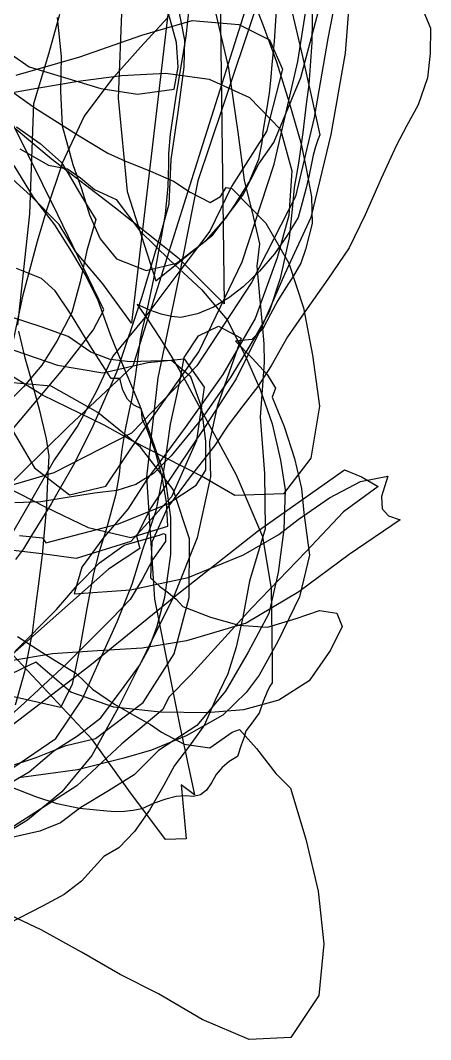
# Model space of a CAD drawing. Extents: x 0 to 83, y -5 to 166.
# Drawn here: x 53.3 to 82.6, y -5.1 to 67.6 of the extents above; entities that cross this region are included whole.
import ezdxf

# ---------------------------------------------------------------- set-up
doc = ezdxf.new("R2010")
doc.units = 0
for name, color, linetype in [('_B1', 7, 'CONTINUOUS'), ('_B2', 7, 'CONTINUOUS'), ('_F1', 7, 'CONTINUOUS'), ('_F2', 7, 'CONTINUOUS'), ('_T1', 7, 'CONTINUOUS'), ('_T2', 7, 'CONTINUOUS'), ('_Y1', 7, 'CONTINUOUS'), ('_Y2', 7, 'CONTINUOUS'), ('a', 7, 'CONTINUOUS'), ('d', 7, 'CONTINUOUS'), ('E', 7, 'CONTINUOUS'), ('h', 7, 'CONTINUOUS'), ('L1', 7, 'CONTINUOUS'), ('L2', 7, 'CONTINUOUS'), ('m', 7, 'CONTINUOUS'), ('O', 7, 'CONTINUOUS'), ('R', 7, 'CONTINUOUS'), ('t', 7, 'CONTINUOUS'), ('U', 7, 'CONTINUOUS'), ('V', 7, 'CONTINUOUS')]:
    doc.layers.add(name, color=color, linetype=linetype)

msp = doc.modelspace()

# ---------------------------------------------------------------- linework, layer by layer
at = {"layer": '_B1', "color": 7}
for p, q in [((67.078919, 109.132516), (67.832637, 47.381531)), ((55.510314, 57.737662), (51.190692, 61.348831)), ((60.08334, 54.223688), (55.510314, 57.737662)), ((64.633501, 50.590952), (60.08334, 54.223688)), ((67.832637, 47.381531), (64.633501, 50.590952)), ((52.150713, 44.304427), (55.95563, 43.009535)), ((55.95563, 43.009535), (59.187037, 42.470629)), ((59.187037, 42.470629), (62.388949, 43.208166)), ((62.388949, 43.208166), (64.991849, 43.451137)), ((64.991849, 43.451137), (66.426212, 41.428519)), ((66.426212, 41.428519), (65.870497, 37.628102)), ((65.870497, 37.628102), (64.088978, 33.595793)), ((64.088978, 33.595793), (61.189594, 30.423231)), ((61.189594, 30.423231), (57.280291, 29.202065)), ((55.031876, 29.512005), (52.800262, 29.779496)), ((57.280291, 29.202065), (55.031876, 29.512005))]:
    msp.add_line(p, q, dxfattribs=at)
at = {"layer": '_B2', "color": 7}
for p, q in [((76.918073, 70.948741), (76.467306, 65.271814)), ((73.106124, 64.69156), (73.812845, 69.235204)), ((76.467306, 65.271814), (75.450438, 59.469319)), ((71.414218, 57.349533), (73.106124, 64.69156)), ((75.450438, 59.469319), (74.017842, 53.550607)), ((69.122764, 50.392238), (71.414218, 57.349533)), ((74.017842, 53.550607), (72.144312, 49.477519)), ((66.04101, 43.962168), (69.122764, 50.392238)), ((72.144312, 49.477519), (70.476507, 45.637808)), ((70.476507, 45.637808), (68.708828, 42.040438)), ((61.97819, 38.201822), (66.04101, 43.962168)), ((68.708828, 42.040438), (66.535671, 38.694362)), ((52.072282, 39.488708), (54.305052, 35.677606)), ((66.535671, 38.694362), (64.435719, 35.574667)), ((59.40317, 34.373311), (61.97819, 38.201822)), ((54.305052, 35.677606), (56.79707, 33.752189)), ((64.435719, 35.574667), (62.616604, 32.813159)), ((56.79707, 33.752189), (59.40317, 34.373311)), ((62.616604, 32.813159), (61.580357, 30.799144)), ((61.580357, 30.799144), (61.829024, 29.921926)), ((61.829024, 29.921926), (59.598754, 28.447674)), ((59.598754, 28.447674), (47.870139, 18.074482))]:
    msp.add_line(p, q, dxfattribs=at)
at = {"layer": '_F1', "color": 7}
for p, q in [((67.119701, 68.576988), (68.155953, 64.215533)), ((68.155953, 64.215533), (68.820942, 59.645869)), ((68.820942, 59.645869), (69.266506, 56.209849)), ((54.24868, 55.006536), (52.867615, 57.25264)), ((69.266506, 56.209849), (69.91853, 53.629168)), ((55.771056, 53.021218), (54.24868, 55.006536)), ((69.91853, 53.629168), (70.359489, 51.661458)), ((56.972375, 51.098034), (55.771056, 53.021218)), ((57.959152, 49.44444), (56.972375, 51.098034)), ((70.359489, 51.661458), (70.171851, 50.064353)), ((70.171851, 50.064353), (70.389012, 47.659185)), ((58.842972, 47.616688), (57.959152, 49.44444)), ((59.735415, 45.171043), (58.842972, 47.616688)), ((70.389012, 47.659185), (70.556634, 45.910311)), ((70.556634, 45.910311), (70.665723, 44.521984)), ((60.263403, 43.896524), (59.735415, 45.171043)), ((70.665723, 44.521984), (70.707283, 43.198451)), ((60.79139, 42.622004), (60.263403, 43.896524)), ((70.707283, 43.198451), (70.421993, 39.290181)), ((61.319376, 41.347483), (60.79139, 42.622004)), ((61.847363, 40.072963), (61.319376, 41.347483)), ((62.094633, 39.393472), (61.847363, 40.072963)), ((62.646913, 37.863902), (62.094633, 39.393472)), ((70.421993, 39.290181), (70.729512, 35.271493)), ((63.230251, 36.20425), (62.646913, 37.863902)), ((63.529288, 35.307952), (63.230251, 36.20425)), ((63.755008, 34.220175), (63.529288, 35.307952)), ((70.729512, 35.271493), (70.764249, 31.311738)), ((64.027376, 32.130567), (63.755008, 34.220175)), ((64.049808, 29.498885), (64.027376, 32.130567)), ((70.764249, 31.311738), (69.6606, 27.58027)), ((63.608532, 26.437997), (64.049808, 29.498885)), ((69.6606, 27.58027), (69.173437, 25.02683)), ((63.056329, 24.372651), (63.608532, 26.437997)), ((69.173437, 25.02683), (68.710749, 22.884731)), ((62.520238, 22.877431), (63.056329, 24.372651)), ((61.803584, 21.572106), (62.520238, 22.877431)), ((68.710749, 22.884731), (68.107468, 20.970566)), ((60.709699, 20.076443), (61.803584, 21.572106)), ((68.107468, 20.970566), (67.198516, 19.100937)), ((59.040854, 17.84056), (60.709699, 20.076443)), ((67.198516, 19.100937), (66.449002, 17.333006)), ((57.373147, 16.539199), (59.040854, 17.84056)), ((66.449002, 17.333006), (65.367862, 15.825933)), ((55.680655, 15.478063), (57.373147, 16.539199)), ((53.937456, 13.962853), (55.680655, 15.478063)), ((65.367862, 15.825933), (64.289432, 14.434172)), ((51.984498, 12.821906), (53.937456, 13.962853)), ((64.289432, 14.434172), (63.548037, 13.012183)), ((63.548037, 13.012183), (62.517672, 11.246703)), ((62.517672, 11.246703), (61.434712, 9.712346)), ((61.434712, 9.712346), (60.338521, 8.559107)), ((60.338521, 8.559107), (59.268462, 7.936981)), ((59.268462, 7.936981), (57.656846, 6.172083)), ((57.656846, 6.172083), (56.430581, 5.207168)), ((56.430581, 5.207168), (54.877523, 4.3883)), ((54.877523, 4.3883), (52.285527, 3.061542))]:
    msp.add_line(p, q, dxfattribs=at)
at = {"layer": '_F2', "color": 7}
for p, q in [((64.039109, 69.790524), (61.229333, 46.005327)), ((54.047624, 55.092637), (51.924543, 57.022249)), ((56.060179, 53.048512), (54.047624, 55.092637)), ((57.231726, 51.11678), (56.060179, 53.048512)), ((59.174657, 48.814341), (57.231726, 51.11678)), ((61.229333, 46.005327), (59.174657, 48.814341))]:
    msp.add_line(p, q, dxfattribs=at)
at = {"layer": '_T1', "color": 7}
for p, q in [((53.256273, 58.445825), (55.305259, 57.275842)), ((55.305259, 57.275842), (56.661467, 57.03039)), ((56.661467, 57.03039), (57.591108, 56.369794)), ((57.591108, 56.369794), (58.587246, 55.55036)), ((58.587246, 55.55036), (60.142944, 54.828391)), ((60.142944, 54.828391), (61.819939, 52.587443)), ((61.819939, 52.587443), (63.999776, 50.489101)), ((63.999776, 50.489101), (66.232131, 48.411848)), ((66.232131, 48.411848), (68.066669, 46.234165)), ((68.066669, 46.234165), (69.344723, 43.687627)), ((69.344723, 43.687627), (70.411908, 41.267623)), ((55.491878, 41.518682), (51.555691, 41.838261)), ((58.825725, 39.617188), (55.491878, 41.518682)), ((70.411908, 41.267623), (71.258674, 38.82873)), ((61.884582, 37.141944), (58.825725, 39.617188)), ((71.258674, 38.82873), (71.875484, 36.225523)), ((64.21477, 34.125968), (61.884582, 37.141944)), ((71.875484, 36.225523), (72.205247, 34.096677)), ((65.362611, 30.602278), (64.21477, 34.125968)), ((72.205247, 34.096677), (72.112924, 31.282817)), ((65.357521, 26.429825), (65.362611, 30.602278)), ((72.112924, 31.282817), (71.68934, 28.203864)), ((71.68934, 28.203864), (71.025331, 25.279741)), ((64.270129, 22.406001), (65.357521, 26.429825)), ((71.025331, 25.279741), (69.566671, 22.51443)), ((62.053481, 18.919482), (64.270129, 22.406001)), ((69.566671, 22.51443), (67.938561, 19.731523)), ((67.938561, 19.731523), (65.888072, 17.278927)), ((58.660611, 16.358947), (62.053481, 18.919482)), ((65.888072, 17.278927), (63.162269, 15.504549)), ((56.566912, 15.843492), (58.660611, 16.358947)), ((54.431457, 14.997888), (56.566912, 15.843492)), ((63.162269, 15.504549), (61.411273, 13.748691)), ((52.26346, 14.287512), (54.431457, 14.997888)), ((61.411273, 13.748691), (59.595489, 12.610618)), ((59.595489, 12.610618), (57.620127, 11.430684)), ((57.620127, 11.430684), (56.165045, 10.344512)), ((56.165045, 10.344512), (54.690808, 9.732891)), ((54.690808, 9.732891), (51.950238, 9.113528))]:
    msp.add_line(p, q, dxfattribs=at)
at = {"layer": '_T2', "color": 7}
for p, q in [((64.475171, 68.999368), (65.008952, 66.212683)), ((65.008952, 66.212683), (64.954181, 64.274576)), ((64.954181, 64.274576), (64.539614, 61.069347)), ((64.539614, 61.069347), (64.035621, 57.692843)), ((64.035621, 57.692843), (63.884773, 54.489488)), ((63.884773, 54.489488), (63.340925, 52.518149)), ((63.340925, 52.518149), (61.975836, 47.89426)), ((61.975836, 47.89426), (60.189175, 42.553007)), ((60.189175, 42.553007), (58.380607, 38.429576)), ((58.380607, 38.429576), (57.103687, 35.900278)), ((57.103687, 35.900278), (55.488967, 33.102214)), ((55.488967, 33.102214), (54.103959, 30.836148)), ((54.103959, 30.836148), (53.516177, 29.902844)), ((53.516177, 29.902844), (52.94341, 29.124264))]:
    msp.add_line(p, q, dxfattribs=at)
at = {"layer": '_Y1', "color": 7}
for p, q in [((53.166838, 45.438048), (53.594131, 43.617525)), ((53.594131, 43.617525), (54.015242, 42.119143)), ((54.015242, 42.119143), (54.654581, 39.858534)), ((54.654581, 39.858534), (55.148019, 37.748618)), ((55.148019, 37.748618), (55.32596, 36.501393)), ((55.32596, 36.501393), (55.267767, 35.242612)), ((55.267767, 35.242612), (55.133463, 32.651958)), ((55.133463, 32.651958), (54.857387, 29.467241)), ((54.857387, 29.467241), (54.562901, 27.218355)), ((54.562901, 27.218355), (54.408272, 25.987833)), ((54.408272, 25.987833), (54.15363, 23.89832)), ((54.15363, 23.89832), (53.59357, 21.116658)), ((53.59357, 21.116658), (52.929908, 18.732554))]:
    msp.add_line(p, q, dxfattribs=at)
at = {"layer": '_Y2', "color": 7}
for p, q in [((65.341694, 68.649738), (65.118088, 66.464557)), ((65.118088, 66.464557), (64.830086, 64.775311)), ((64.830086, 64.775311), (64.366782, 62.055653)), ((64.366782, 62.055653), (63.996338, 59.509154)), ((63.996338, 59.509154), (63.863099, 58.108507)), ((63.863099, 58.108507), (63.872844, 57.325554)), ((63.872844, 57.325554), (63.826981, 55.776753)), ((63.826981, 55.776753), (63.627272, 53.789739)), ((63.627272, 53.789739), (63.380607, 52.276434)), ((63.380607, 52.276434), (63.159843, 51.133315)), ((63.159843, 51.133315), (62.802277, 49.1804)), ((62.802277, 49.1804), (62.359008, 47.037144)), ((62.359008, 47.037144), (61.995409, 45.576798)), ((61.995409, 45.576798), (61.857982, 44.880612)), ((61.857982, 44.880612), (61.70763, 43.742099)), ((61.70763, 43.742099), (61.501359, 42.16752)), ((61.501359, 42.16752), (61.270733, 40.744565)), ((61.270733, 40.744565), (61.064792, 39.791172)), ((61.064792, 39.791172), (60.771006, 38.405424)), ((60.771006, 38.405424), (60.53791, 36.989291)), ((60.53791, 36.989291), (60.433121, 35.985256)), ((60.433121, 35.985256), (60.349708, 35.202754)), ((60.349708, 35.202754), (60.087868, 33.694466)), ((60.087868, 33.694466), (59.506715, 31.514544)), ((59.506715, 31.514544), (58.891114, 29.612649)), ((58.891114, 29.612649), (58.526893, 28.133035)), ((58.526893, 28.133035), (58.049115, 25.644873)), ((58.049115, 25.644873), (57.573835, 22.935332)), ((57.573835, 22.935332), (57.002116, 20.221232)), ((56.167158, 18.560558), (43.616869, 21.395981)), ((57.002116, 20.221232), (56.554723, 19.304542)), ((56.554723, 19.304542), (56.167158, 18.560558))]:
    msp.add_line(p, q, dxfattribs=at)
at = {"layer": 'a', "color": 7}
for p, q in [((70.020967, 68.786067), (70.635413, 67.258956)), ((64.446111, 66.037218), (63.871081, 68.107054)), ((70.635413, 67.258956), (71.567939, 64.656037)), ((64.569494, 64.272963), (64.446111, 66.037218)), ((52.419966, 65.35982), (53.918731, 64.299268)), ((53.918731, 64.299268), (56.444143, 63.553346)), ((64.273804, 62.706284), (64.569494, 64.272963)), ((71.567939, 64.656037), (72.488177, 61.769729)), ((56.444143, 63.553346), (59.037871, 62.763887)), ((59.037871, 62.763887), (61.660799, 62.343871)), ((61.660799, 62.343871), (64.273804, 62.706284)), ((72.488177, 61.769729), (73.341981, 58.812388)), ((73.341981, 58.812388), (73.729808, 56.917377)), ((73.729808, 56.917377), (74.072831, 55.014641)), ((74.072831, 55.014641), (74.129688, 53.120972)), ((74.129688, 53.120972), (73.65903, 51.253161)), ((73.65903, 51.253161), (73.313124, 50.279058)), ((73.313124, 50.279058), (72.794765, 49.379689)), ((72.794765, 49.379689), (72.211738, 48.508344)), ((72.211738, 48.508344), (71.671836, 47.618309)), ((71.671836, 47.618309), (71.152499, 46.639146)), ((71.152499, 46.639146), (70.59291, 45.596794)), ((54.793224, 45.754483), (52.799804, 46.375703)), ((56.704402, 45.055005), (54.793224, 45.754483)), ((70.59291, 45.596794), (69.817987, 44.842704)), ((58.320965, 43.943174), (56.704402, 45.055005)), ((69.817987, 44.842704), (68.652647, 44.728325)), ((68.652647, 44.728325), (69.832783, 43.507328)), ((59.703371, 43.410248), (58.320965, 43.943174)), ((61.141914, 43.251394), (59.703371, 43.410248)), ((62.611959, 43.288849), (61.141914, 43.251394)), ((64.088868, 43.344843), (62.611959, 43.288849)), ((65.457433, 42.168909), (64.088868, 43.344843)), ((69.832783, 43.507328), (70.908981, 42.330652)), ((70.908981, 42.330652), (71.510193, 41.352747)), ((66.218044, 40.024627), (65.457433, 42.168909)), ((71.510193, 41.352747), (71.26537, 40.728063)), ((66.525404, 37.57901), (66.218044, 40.024627)), ((71.26537, 40.728063), (72.131693, 38.62232)), ((72.131693, 38.62232), (72.85563, 36.352186)), ((66.534224, 35.499072), (66.525404, 37.57901)), ((72.85563, 36.352186), (73.35075, 34.206817)), ((65.84345, 34.449408), (66.534224, 35.499072)), ((63.820026, 33.113735), (65.84345, 34.449408)), ((73.35075, 34.206817), (73.530628, 32.475366)), ((60.302304, 31.677774), (63.820026, 33.113735)), ((73.530628, 32.475366), (73.930961, 29.434067)), ((55.128634, 30.327247), (60.302304, 31.677774)), ((53.249805, 30.835262), (54.887285, 30.67805)), ((54.887285, 30.67805), (55.128634, 30.327247)), ((73.930961, 29.434067), (73.208708, 26.471334)), ((73.208708, 26.471334), (71.668924, 23.273936)), ((71.668924, 23.273936), (70.332387, 20.866045)), ((70.332387, 20.866045), (69.423046, 19.631215)), ((69.423046, 19.631215), (67.744867, 18.019833)), ((67.744867, 18.019833), (65.128384, 16.540917)), ((65.128384, 16.540917), (62.655211, 15.526864)), ((62.655211, 15.526864), (60.679784, 14.943113)), ((60.679784, 14.943113), (57.384559, 14.120384)), ((57.384559, 14.120384), (53.20272, 13.552134))]:
    msp.add_line(p, q, dxfattribs=at)
at = {"layer": 'd', "color": 7}
for p, q in [((74.168508, 70.365254), (74.110507, 66.03685)), ((55.922217, 67.819834), (56.201954, 65.037814)), ((71.428368, 66.117575), (71.586763, 68.329784)), ((71.265886, 64.464146), (71.428368, 66.117575)), ((74.110507, 66.03685), (73.895035, 63.052717)), ((56.201954, 65.037814), (56.160222, 62.561672)), ((71.186763, 63.565495), (71.265886, 64.464146)), ((71.068018, 62.436382), (71.186763, 63.565495)), ((73.895035, 63.052717), (73.704599, 61.628788)), ((56.160222, 62.561672), (56.280798, 60.095253)), ((70.83575, 60.954336), (71.068018, 62.436382)), ((73.704599, 61.628788), (73.462242, 59.6161)), ((70.633371, 59.685246), (70.83575, 60.954336)), ((56.280798, 60.095253), (57.04745, 57.342387)), ((70.564438, 58.911053), (70.633371, 59.685246)), ((73.462242, 59.6161), (73.150583, 57.422525)), ((70.319285, 57.703555), (70.564438, 58.911053)), ((69.622397, 56.059221), (70.319285, 57.703555)), ((57.04745, 57.342387), (57.655259, 55.586474)), ((73.150583, 57.422525), (72.844644, 55.697126)), ((68.655357, 54.528571), (69.622397, 56.059221)), ((57.655259, 55.586474), (58.237978, 53.749836)), ((72.844644, 55.697126), (72.711619, 54.385097)), ((67.959952, 53.510555), (68.655357, 54.528571)), ((72.711619, 54.385097), (72.483101, 52.106319)), ((58.237978, 53.749836), (59.004078, 52.024602)), ((66.576811, 51.932364), (67.959952, 53.510555)), ((59.004078, 52.024602), (60.16203, 50.602915)), ((64.439771, 50.291927), (66.576811, 51.932364)), ((72.483101, 52.106319), (71.852097, 49.192503)), ((60.16203, 50.602915), (62.266718, 49.764932)), ((62.266718, 49.764932), (64.439771, 50.291927)), ((71.852097, 49.192503), (71.048264, 46.822075)), ((71.048264, 46.822075), (70.082117, 45.070865)), ((70.082117, 45.070865), (68.31962, 42.183275)), ((68.31962, 42.183275), (66.257542, 39.210182)), ((66.257542, 39.210182), (64.070748, 36.536277)), ((64.070748, 36.536277), (62.790864, 35.267754)), ((62.790864, 35.267754), (61.537406, 34.487395)), ((61.537406, 34.487395), (60.182219, 34.063287)), ((56.636849, 33.564347), (54.757375, 33.254398)), ((58.597145, 33.863507), (56.636849, 33.564347)), ((60.182219, 34.063287), (58.597145, 33.863507)), ((54.757375, 33.254398), (52.905744, 33.183389))]:
    msp.add_line(p, q, dxfattribs=at)
at = {"layer": 'E', "color": 7}
for p, q in [((53.016058, 60.018731), (54.714954, 58.834206)), ((54.714954, 58.834206), (56.241687, 57.477927)), ((56.241687, 57.477927), (56.854152, 56.459651)), ((56.854152, 56.459651), (57.46075, 55.437002)), ((57.46075, 55.437002), (58.067808, 54.414216)), ((58.067808, 54.414216), (58.681653, 53.395538)), ((58.681653, 53.395538), (58.047968, 51.199023)), ((58.047968, 51.199023), (57.577375, 48.953574)), ((57.577375, 48.953574), (56.963823, 46.760511)), ((56.963823, 46.760511), (55.901257, 44.721161)), ((55.901257, 44.721161), (54.826818, 43.004597)), ((54.826818, 43.004597), (53.527101, 41.45911)), ((53.527101, 41.45911), (52.091611, 40.021177)), ((60.720087, 30.155708), (62.776967, 30.745148)), ((62.776967, 30.745148), (63.236688, 30.859406)), ((63.236688, 30.859406), (63.525861, 30.994978)), ((63.525861, 30.994978), (63.657844, 30.924611)), ((63.657844, 30.924611), (63.645991, 30.421054)), ((58.949927, 28.902652), (60.720087, 30.155708)), ((63.646002, 30.421054), (62.72118, 29.105796)), ((63.645991, 30.421054), (63.646002, 30.421054)), ((62.72118, 29.105796), (62.004019, 27.702156)), ((57.366098, 27.276993), (58.949927, 28.902652)), ((62.004019, 27.702156), (61.146447, 26.279641)), ((55.86822, 25.569746), (57.366098, 27.276993)), ((61.146447, 26.279641), (59.800384, 24.907755)), ((52.899199, 22.575302), (55.86822, 25.569746)), ((59.800384, 24.907755), (56.604019, 21.675173)), ((56.604019, 21.675173), (53.309001, 18.641153)), ((53.309001, 18.641153), (50.072131, 15.781033))]:
    msp.add_line(p, q, dxfattribs=at)
at = {"layer": 'h', "color": 7}
for p, q in [((76.261781, 71.671742), (75.248728, 66.32936)), ((73.32229, 63.55354), (74.895233, 69.445099)), ((60.546186, 68.720767), (60.289333, 62.069895)), ((75.248728, 66.32936), (74.269281, 60.695696)), ((71.39084, 58.894461), (73.32229, 63.55354)), ((60.289333, 62.069895), (60.928747, 55.415773)), ((74.269281, 60.695696), (72.943864, 55.05936)), ((70.32393, 57.389355), (71.39084, 58.894461)), ((69.187898, 55.137329), (70.32393, 57.389355)), ((60.928747, 55.415773), (62.962195, 49.035699)), ((67.046176, 52.299176), (69.187898, 55.137329)), ((72.943864, 55.05936), (69.790866, 48.896877)), ((62.962195, 49.035699), (67.046176, 52.299176)), ((69.790866, 48.896877), (65.903348, 42.961464)), ((65.903348, 42.961464), (61.225255, 38.139791)), ((61.225255, 38.139791), (55.700526, 35.318528)), ((55.700526, 35.318528), (52.319611, 34.321798))]:
    msp.add_line(p, q, dxfattribs=at)
at = {"layer": 'L1', "color": 7}
for p, q in [((70.101179, 68.520333), (67.726068, 61.402554)), ((55.343278, 65.221712), (56.105862, 68.067312)), ((54.259335, 61.683628), (55.343278, 65.221712)), ((53.976337, 53.813319), (54.259335, 61.683628)), ((67.726068, 61.402554), (65.967988, 56.169729)), ((65.967988, 56.169729), (64.585845, 49.175969)), ((53.121491, 45.864494), (53.976337, 53.813319)), ((64.585845, 49.175969), (63.121035, 42.102136)), ((63.121035, 42.102136), (62.297577, 35.023882)), ((62.297577, 35.023882), (62.881185, 26.295854)), ((62.881185, 26.295854), (64.678507, 17.233728)), ((58.450386, 16.247598), (50.746687, 24.475683)), ((64.678507, 17.233728), (65.724577, 12.342486)), ((61.047117, 12.649652), (58.450386, 16.247598)), ((63.647542, 9.154454), (61.047117, 12.649652)), ((65.724577, 12.342486), (64.765889, 13.044924)), ((64.765889, 13.044924), (65.130805, 9.200856)), ((65.130805, 9.200856), (63.647542, 9.154454))]:
    msp.add_line(p, q, dxfattribs=at)
at = {"layer": 'L2', "color": 7}
for p, q in [((71.03445, 73.749432), (66.176222, 58.344016)), ((55.97326, 53.73616), (50.787337, 64.201247)), ((66.176222, 58.344016), (61.317995, 42.938599)), ((59.25187, 46.955928), (55.97326, 53.73616)), ((58.499655, 45.499165), (59.25187, 46.955928)), ((56.224208, 42.55795), (58.499655, 45.499165)), ((61.317995, 42.938599), (56.725861, 38.616103)), ((50.918069, 36.29034), (56.224208, 42.55795)), ((56.725861, 38.616103), (49.844891, 31.853716))]:
    msp.add_line(p, q, dxfattribs=at)
at = {"layer": 'm', "color": 7}
for p, q in [((51.569066, 63.342713), (54.323092, 61.382795)), ((54.323092, 61.382795), (57.380806, 59.445401)), ((57.380806, 59.445401), (59.534987, 58.148143)), ((59.534987, 58.148143), (60.756642, 57.599986)), ((60.756642, 57.599986), (62.588777, 56.864279)), ((62.588777, 56.864279), (64.232154, 56.147182)), ((64.232154, 56.147182), (65.407542, 55.346332)), ((65.407542, 55.346332), (66.835169, 54.613319)), ((67.588994, 55.043612), (67.995294, 55.69414)), ((67.995294, 55.69414), (68.380352, 55.621846)), ((68.380352, 55.621846), (70.828167, 53.145449)), ((66.835169, 54.613319), (67.588994, 55.043612)), ((70.828167, 53.145449), (72.463648, 50.277622)), ((72.463648, 50.277622), (73.499392, 47.103923)), ((73.499392, 47.103923), (74.147995, 43.709915)), ((74.147995, 43.709915), (74.641267, 40.077187)), ((54.871944, 40.856064), (51.128743, 43.194083)), ((59.290712, 38.725415), (54.871944, 40.856064)), ((74.641267, 40.077187), (74.016782, 36.363996)), ((61.334254, 37.570632), (59.290712, 38.725415)), ((63.716811, 36.365298), (61.334254, 37.570632)), ((66.216142, 35.085819), (63.716811, 36.365298)), ((74.016782, 36.363996), (72.073405, 33.823437)), ((68.61, 33.7086), (66.216142, 35.085819)), ((72.073405, 33.823437), (68.61, 33.7086)), ((53.096579, 23.634706), (55.163791, 22.313127)), ((55.163791, 22.313127), (57.258084, 21.020799)), ((57.258084, 21.020799), (58.437168, 19.88185)), ((58.437168, 19.88185), (60.025875, 18.799124)), ((60.025875, 18.799124), (61.636554, 17.866246)), ((61.636554, 17.866246), (62.578972, 17.350836)), ((62.578972, 17.350836), (63.378294, 16.798424)), ((63.378294, 16.798424), (64.994703, 15.948159)), ((66.823191, 15.684289), (68.410035, 16.804073)), ((68.410035, 16.804073), (68.944566, 16.996391)), ((68.944566, 16.996391), (70.155855, 15.637554)), ((64.994703, 15.948159), (66.823191, 15.684289)), ((70.155855, 15.637554), (71.534631, 13.865255)), ((71.534631, 13.865255), (72.571636, 12.817189)), ((72.571636, 12.817189), (73.676739, 9.172991)), ((73.676739, 9.172991), (74.562344, 5.446929)), ((74.562344, 5.446929), (74.96249, 1.705664)), ((54.797125, 2.692153), (51.740147, 4.114318)), ((57.660789, 1.09466), (54.797125, 2.692153)), ((74.96249, 1.705664), (74.611211, -1.984137)), ((60.41907, -0.492921), (57.660789, 1.09466)), ((63.159898, -1.885347), (60.41907, -0.492921)), ((66.276987, -3.697454), (63.159898, -1.885347)), ((74.611211, -1.984137), (72.609971, -4.985436)), ((69.629454, -5.14368), (66.276987, -3.697454)), ((72.609971, -4.985436), (69.629454, -5.14368))]:
    msp.add_line(p, q, dxfattribs=at)
at = {"layer": 'O', "color": 7}
for p, q in [((57.419785, 63.284501), (60.528293, 63.685039)), ((60.528293, 63.685039), (63.684779, 63.845155)), ((63.684779, 63.845155), (66.766333, 63.431976)), ((66.766333, 63.431976), (69.650046, 62.112632)), ((51.550257, 62.256955), (54.48269, 62.785571)), ((54.48269, 62.785571), (57.419785, 63.284501)), ((69.650046, 62.112632), (71.862323, 59.820367)), ((71.862323, 59.820367), (72.670614, 56.88354)), ((72.670614, 56.88354), (72.461072, 53.700999)), ((72.461072, 53.700999), (71.619852, 50.6716)), ((71.619852, 50.6716), (70.056465, 46.331223)), ((70.056465, 46.331223), (67.750947, 42.345477)), ((67.750947, 42.345477), (65.058959, 38.564428)), ((65.058959, 38.564428), (62.336158, 34.838152)), ((77.57631, 34.706052), (79.528769, 35.084822)), ((79.528769, 35.084822), (79.068879, 33.638657)), ((62.336158, 34.838152), (60.970699, 32.731764)), ((75.352329, 33.543923), (77.57631, 34.706052)), ((73.135942, 31.998756), (75.352329, 33.543923)), ((79.068879, 33.638657), (79.111896, 32.754288)), ((79.111896, 32.754288), (79.582642, 32.257681)), ((60.970699, 32.731764), (59.196712, 30.628692)), ((79.582642, 32.257681), (80.405944, 31.974793)), ((71.755435, 30.920317), (73.135942, 31.998756)), ((80.405944, 31.974793), (76.758159, 29.486132)), ((59.196712, 30.628692), (57.694167, 28.59068)), ((69.230136, 29.454969), (71.755435, 30.920317)), ((65.268074, 27.857862), (69.230136, 29.454969)), ((76.758159, 29.486132), (73.180598, 26.834671)), ((57.694167, 28.59068), (57.143021, 26.679466)), ((61.171178, 26.956498), (65.268074, 27.857862)), ((57.143021, 26.679466), (61.171178, 26.956498)), ((73.180598, 26.834671), (69.404193, 24.589557)), ((69.404193, 24.589557), (65.15989, 23.31994)), ((65.15989, 23.31994), (62.001747, 22.803045)), ((58.79811, 22.604191), (55.60419, 22.400562)), ((62.001747, 22.803045), (58.79811, 22.604191)), ((55.60419, 22.400562), (52.475206, 21.869338))]:
    msp.add_line(p, q, dxfattribs=at)
at = {"layer": 'R', "color": 7}
for p, q in [((61.964215, 66.569195), (65.556063, 67.603503)), ((65.556063, 67.603503), (68.896448, 67.321749)), ((68.896448, 67.321749), (71.067874, 66.2351)), ((57.534065, 65.011153), (61.964215, 66.569195)), ((71.067874, 66.2351), (72.003969, 64.145654)), ((53.009417, 63.708503), (57.534065, 65.011153)), ((72.003969, 64.145654), (70.856684, 59.698184)), ((70.856684, 59.698184), (68.359689, 55.75725)), ((68.359689, 55.75725), (66.811091, 52.576651)), ((66.811091, 52.576651), (64.54792, 49.555674)), ((64.54792, 49.555674), (62.180948, 46.411495)), ((62.180948, 46.411495), (59.896178, 43.653366)), ((59.896178, 43.653366), (58.730256, 41.141354)), ((58.730256, 41.141354), (57.404514, 38.688984)), ((57.404514, 38.688984), (55.736999, 36.270288)), ((55.736999, 36.270288), (54.001256, 33.231489)), ((70.296818, 31.213944), (76.43201, 35.53826)), ((76.43201, 35.53826), (77.642664, 35.037138)), ((77.642664, 35.037138), (78.825257, 34.340411)), ((78.825257, 34.340411), (76.360026, 32.528391)), ((54.001256, 33.231489), (51.597637, 29.084233)), ((76.360026, 32.528391), (73.661293, 29.691008)), ((64.400273, 26.558723), (70.296818, 31.213944)), ((73.661293, 29.691008), (69.823503, 25.687051)), ((58.26519, 21.556825), (64.400273, 26.558723)), ((69.823503, 25.687051), (65.461541, 20.888768)), ((51.985159, 16.750456), (58.26519, 21.556825)), ((65.461541, 20.888768), (63.89628, 19.31149)), ((63.89628, 19.31149), (63.463106, 18.431143)), ((63.463106, 18.431143), (60.533377, 15.969931)), ((60.533377, 15.969931), (57.324854, 12.962805)), ((57.324854, 12.962805), (52.483117, 9.854085))]:
    msp.add_line(p, q, dxfattribs=at)
at = {"layer": 't', "color": 7}
for p, q in [((66.003568, 45.095284), (67.435095, 45.782222)), ((67.435095, 45.782222), (69.047324, 44.941543)), ((64.999735, 43.551439), (66.003568, 45.095284)), ((69.047324, 44.941543), (68.204966, 42.508587)), ((64.670589, 41.821392), (64.999735, 43.551439)), ((68.204966, 42.508587), (67.341924, 40.056702)), ((64.014994, 38.792162), (64.670589, 41.821392)), ((67.341924, 40.056702), (66.78612, 37.567719)), ((63.579767, 35.737441), (64.014994, 38.792162)), ((66.78612, 37.567719), (66.865475, 35.023471)), ((63.026797, 32.711541), (63.579767, 35.737441)), ((66.865475, 35.023471), (65.915282, 30.690129)), ((62.017983, 29.768765), (63.026797, 32.711541)), ((65.915282, 30.690129), (64.268663, 26.560416)), ((61.29008, 27.379749), (62.017983, 29.768765)), ((60.200355, 24.692614), (61.29008, 27.379749)), ((64.268663, 26.560416), (62.274741, 22.54398)), ((58.948362, 21.898344), (60.200355, 24.692614)), ((57.73366, 19.187914), (58.948362, 21.898344)), ((62.274741, 22.54398), (60.282637, 18.550473)), ((55.83831, 16.345804), (57.73366, 19.187914)), ((60.282637, 18.550473), (58.408973, 15.140285)), ((52.768362, 14.261545), (55.83831, 16.345804)), ((58.408973, 15.140285), (56.251601, 12.534102)), ((56.251601, 12.534102), (53.805348, 10.515431)), ((53.805348, 10.515431), (51.065043, 8.867787))]:
    msp.add_line(p, q, dxfattribs=at)
at = {"layer": 'U', "color": 7}
for p, q in [((72.667239, 68.28702), (73.430269, 65.043674)), ((73.430269, 65.043674), (73.741181, 63.646397)), ((73.741181, 63.646397), (74.052089, 62.249124)), ((74.052089, 62.249124), (74.363, 60.851848)), ((74.363, 60.851848), (74.673911, 59.454571)), ((74.517772, 59.087947), (74.361675, 58.604102)), ((74.673911, 59.454571), (74.517772, 59.087947)), ((74.361675, 58.604102), (74.205623, 58.00303)), ((74.205623, 58.00303), (74.049613, 57.284737)), ((74.049613, 57.284737), (73.874733, 56.468683)), ((73.874733, 56.468683), (73.66198, 55.574466)), ((73.66198, 55.574466), (73.411355, 54.602091)), ((73.411355, 54.602091), (73.12286, 53.551554)), ((73.12286, 53.551554), (72.34497, 52.258565)), ((72.34497, 52.258565), (71.424397, 50.963486)), ((71.424397, 50.963486), (70.374338, 49.724015)), ((54.8021, 49.204129), (53.018299, 49.902026)), ((70.374338, 49.724015), (69.207991, 48.597858)), ((55.772962, 48.304607), (54.8021, 49.204129)), ((56.940222, 46.586447), (55.772962, 48.304607)), ((69.207991, 48.597858), (68.176792, 47.80131)), ((62.528023, 46.935034), (61.633707, 47.340847)), ((61.633707, 47.340847), (62.420884, 46.207561)), ((68.176792, 47.80131), (67.08385, 47.150736)), ((58.282697, 44.39184), (56.940222, 46.586447)), ((63.344113, 46.645259), (62.528023, 46.935034)), ((64.081972, 46.471514), (63.344113, 46.645259)), ((65.93638, 46.677712), (64.741605, 46.413807)), ((67.08385, 47.150736), (65.93638, 46.677712)), ((62.420884, 46.207561), (63.227632, 44.976598)), ((64.741605, 46.413807), (64.081972, 46.471514)), ((59.779207, 42.062988), (58.282697, 44.39184)), ((63.227632, 44.976598), (64.053948, 43.647953)), ((64.053948, 43.647953), (64.899836, 42.221628)), ((64.899836, 42.221628), (68.703517, 35.167459)), ((59.933159, 42.063058), (59.779207, 42.062988)), ((60.087112, 42.063129), (59.933159, 42.063058)), ((60.241067, 42.063199), (60.087112, 42.063129)), ((60.395019, 42.063269), (60.241067, 42.063199)), ((60.609772, 41.227859), (60.395019, 42.063269)), ((60.940475, 40.587918), (60.609772, 41.227859)), ((61.387133, 40.143438), (60.940475, 40.587918)), ((61.949744, 39.894427), (61.387133, 40.143438)), ((61.969497, 39.465128), (61.949744, 39.894427)), ((62.028283, 39.115204), (61.969497, 39.465128)), ((62.1261, 38.844651), (62.028283, 39.115204)), ((62.262946, 38.653474), (62.1261, 38.844651)), ((62.943567, 36.80752), (62.262946, 38.653474)), ((63.429941, 35.001756), (62.943567, 36.80752)), ((63.722063, 33.236174), (63.429941, 35.001756)), ((68.703517, 35.167459), (70.574615, 30.779407)), ((52.326685, 34.300378), (55.07504, 32.884673)), ((55.07504, 32.884673), (58.150448, 31.41887)), ((63.819935, 31.510777), (63.722063, 33.236174)), ((58.150448, 31.41887), (61.187288, 30.696423)), ((61.187288, 30.696423), (63.819935, 31.510777)), ((70.574615, 30.779407), (71.201089, 27.029198)), ((71.201089, 27.029198), (71.270891, 21.888558)), ((71.270891, 21.888558), (71.271068, 21.500124)), ((71.271068, 21.500124), (71.271245, 21.11169)), ((71.271245, 21.11169), (71.271422, 20.723254)), ((71.271422, 20.723254), (71.271599, 20.33482)), ((71.096461, 20.085451), (70.883501, 19.640664)), ((71.271599, 20.33482), (71.096461, 20.085451)), ((70.632727, 19.000465), (70.344132, 18.164848)), ((70.883501, 19.640664), (70.632727, 19.000465)), ((69.880187, 17.544089), (69.648217, 17.233712)), ((70.112159, 17.85447), (69.880187, 17.544089)), ((70.344132, 18.164848), (70.112159, 17.85447)), ((69.377236, 16.806662), (69.26016, 16.456659)), ((69.416245, 16.923331), (69.377236, 16.806662)), ((69.648217, 17.233712), (69.416245, 16.923331)), ((69.26016, 16.456659), (69.065017, 15.873327)), ((69.065017, 15.873327), (68.791808, 15.056666)), ((68.210222, 14.709414), (67.706228, 14.284037)), ((68.791808, 15.056666), (68.210222, 14.709414)), ((67.706228, 14.284037), (67.279825, 13.780536)), ((66.931012, 13.198912), (66.582212, 12.67472)), ((67.279825, 13.780536), (66.931012, 13.198912)), ((54.402251, 12.188899), (52.649082, 12.875035)), ((66.582212, 12.67472), (66.155741, 12.34353)), ((55.931483, 11.68893), (54.402251, 12.188899)), ((57.527398, 11.356462), (55.931483, 11.68893)), ((62.856687, 11.736873), (61.962741, 11.33027)), ((63.67251, 12.027386), (62.856687, 11.736873)), ((64.410213, 12.201808), (63.67251, 12.027386)), ((65.069794, 12.260139), (64.410213, 12.201808)), ((65.651603, 12.205333), (65.069794, 12.260139)), ((66.155741, 12.34353), (65.651603, 12.205333)), ((59.48062, 11.172823), (57.527398, 11.356462)), ((60.101212, 11.124255), (59.48062, 11.172823)), ((60.721764, 11.134303), (60.101212, 11.124255)), ((61.342274, 11.202976), (60.721764, 11.134303)), ((61.962741, 11.33027), (61.342274, 11.202976))]:
    msp.add_line(p, q, dxfattribs=at)
at = {"layer": 'V', "color": 7}
for p, q in [((81.686002, 69.212206), (82.575493, 67.057061)), ((61.874087, 65.71199), (63.814472, 67.819558)), ((82.575493, 67.057061), (82.537348, 65.261685)), ((59.948851, 63.539991), (61.874087, 65.71199)), ((82.537348, 65.261685), (82.353918, 63.529808)), ((57.852539, 60.759842), (59.948851, 63.539991)), ((82.353918, 63.529808), (81.687489, 61.59452)), ((81.687489, 61.59452), (80.852261, 60.074229)), ((56.340855, 57.498265), (57.852539, 60.759842)), ((80.852261, 60.074229), (80.141439, 58.719291)), ((80.141439, 58.719291), (79.050049, 56.327588)), ((55.192323, 54.097188), (56.340855, 57.498265)), ((79.050049, 56.327588), (77.917345, 53.748805)), ((54.512983, 51.866154), (55.192323, 54.097188)), ((77.917345, 53.748805), (76.756633, 51.389957)), ((53.489866, 48.016871), (54.512983, 51.866154)), ((76.756633, 51.389957), (75.247091, 49.155635)), ((75.247091, 49.155635), (73.755958, 47.057985)), ((52.403669, 42.854465), (53.489866, 48.016871)), ((73.755958, 47.057985), (72.373961, 45.018353)), ((72.373961, 45.018353), (71.191837, 42.958091)), ((71.191837, 42.958091), (70.235547, 41.490556)), ((70.235547, 41.490556), (69.179923, 40.107009)), ((69.179923, 40.107009), (68.121205, 38.72204)), ((68.121205, 38.72204), (67.15563, 37.250235)), ((67.15563, 37.250235), (65.4784, 35.140341)), ((65.4784, 35.140341), (63.811475, 32.833544)), ((63.811475, 32.833544), (62.67529, 30.37658)), ((62.67529, 30.37658), (62.590288, 27.816181)), ((62.590288, 27.816181), (63.239602, 27.239612)), ((63.239602, 27.239612), (63.863909, 26.760607)), ((63.863909, 26.760607), (64.425709, 26.297673)), ((64.425709, 26.297673), (64.887512, 25.769313)), ((64.887512, 25.769313), (66.857524, 25.021692)), ((72.972696, 24.925457), (74.655638, 25.492546)), ((74.655638, 25.492546), (75.873833, 25.28947)), ((66.857524, 25.021692), (68.881738, 24.440363)), ((70.930135, 24.312544), (72.972696, 24.925457)), ((75.873833, 25.28947), (76.25868, 24.338486)), ((68.881738, 24.440363), (70.930135, 24.312544)), ((76.25868, 24.338486), (75.441562, 22.661838)), ((75.441562, 22.661838), (73.916009, 20.469372)), ((54.404477, 21.811505), (52.662348, 20.959818)), ((56.903837, 19.664045), (54.404477, 21.811505)), ((73.916009, 20.469372), (71.756801, 19.098985)), ((59.972231, 18.594869), (56.903837, 19.664045)), ((71.756801, 19.098985), (69.229331, 18.388604)), ((63.30538, 18.225172), (59.972231, 18.594869)), ((66.599006, 18.176155), (63.30538, 18.225172)), ((69.229331, 18.388604), (66.599006, 18.176155))]:
    msp.add_line(p, q, dxfattribs=at)

doc.saveas('drawing.dxf')
